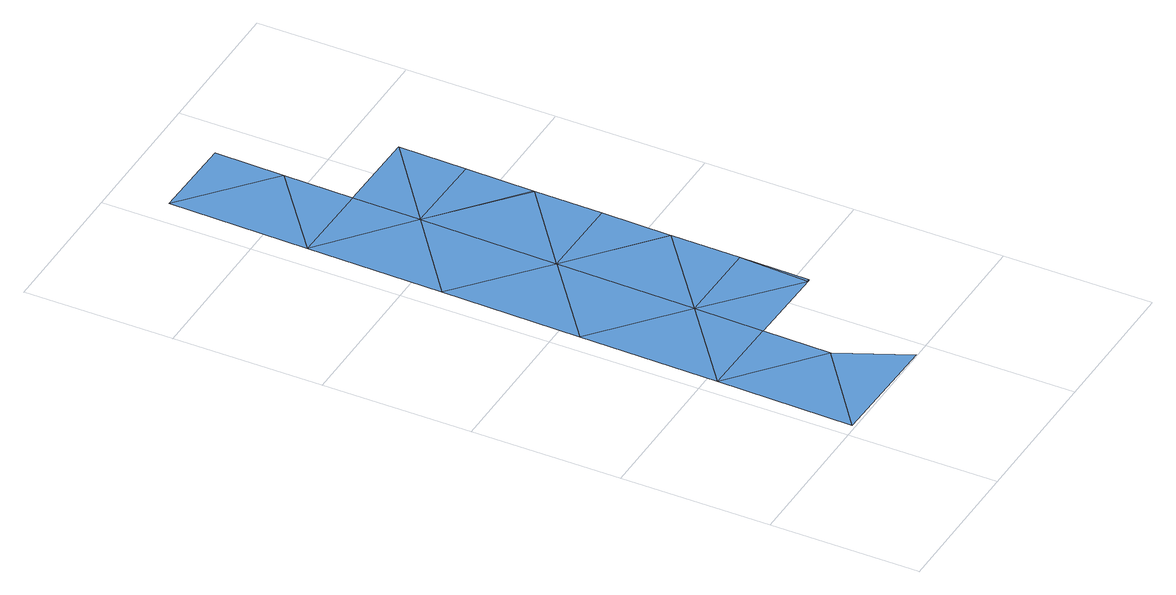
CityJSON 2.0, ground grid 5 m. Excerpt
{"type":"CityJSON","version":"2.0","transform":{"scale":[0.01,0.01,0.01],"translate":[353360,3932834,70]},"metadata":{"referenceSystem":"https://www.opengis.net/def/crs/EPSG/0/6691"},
"CityObjects":{
"waterbody1":{"type":"WaterBody","attributes":{"name":"3","class":"1140","function":"1","WaterBodyRiverFloodingRiskAttribute.description":"2","WaterBodyRiverFloodingRiskAttribute.rankOrg":"2","WaterBodyRiverFloodingRiskAttribute.adminType":"2","WaterBodyRiverFloodingRiskAttribute.scale":"L2"},"geometry":[{"type":"MultiSurface","lod":"1","boundaries":[[[0,1,2]],[[3,2,1]],[[4,3,1]],[[5,6,7]],[[6,8,7]],[[5,7,9]]]}]},
"waterbody2":{"type":"WaterBody","attributes":{"name":"3","class":"1140","function":"1","WaterBodyRiverFloodingRiskAttribute.description":"2","WaterBodyRiverFloodingRiskAttribute.rankOrg":"1","WaterBodyRiverFloodingRiskAttribute.adminType":"2","WaterBodyRiverFloodingRiskAttribute.scale":"L2"},"geometry":[{"type":"MultiSurface","lod":"1","boundaries":[[[10,11,6]],[[8,6,11]],[[11,12,13]],[[14,15,16]],[[16,17,14]],[[18,14,17]],[[4,14,18]],[[19,18,17]],[[12,11,20]],[[10,21,22]],[[3,4,18]],[[21,3,18]],[[21,18,22]],[[19,22,18]],[[23,22,19]],[[24,22,23]],[[20,22,24]],[[11,25,8]],[[11,22,20]],[[22,11,10]],[[13,25,11]]]}]}
},
"vertices":[
[449,5,24],[340,234,24],[51,11,24],[59,466,24],[344,462,24],[89,2319,24],[81,1853,24],[371,2081,24],[367,1848,24],[375,2314,24],
[74,1398,24],[363,1621,24],[645,1389,24],[649,1616,24],[624,457,24],[630,457,25],[630,461,25],[634,690,25],[348,694,24],[637,923,24],[645,1384,24],[66,932,24],[356,1160,24],[637,925,24],[641,1156,24],[653,1843,24]
]}
